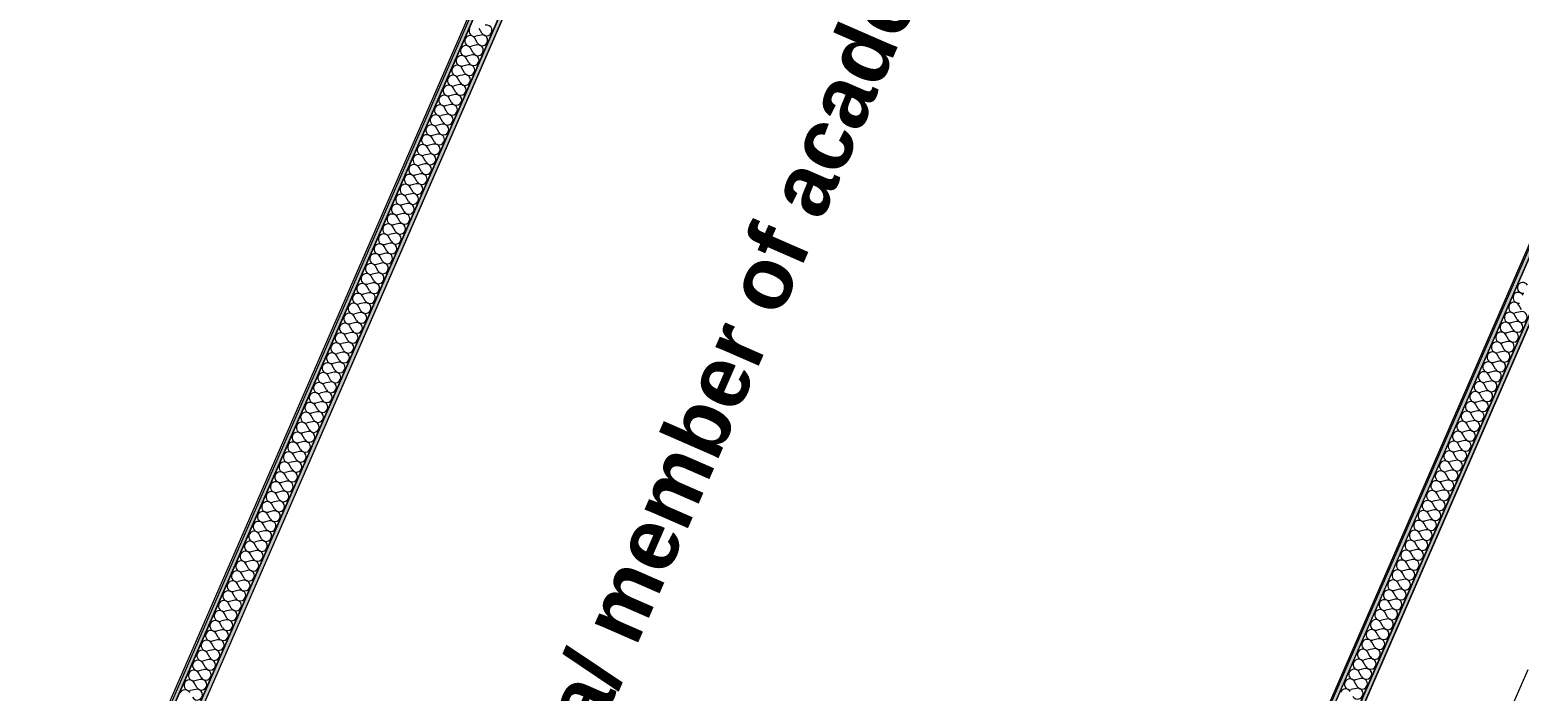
# Model space of a CAD drawing. Header units: millimetres. Extents: x -50172 to 90294, y -80883 to 956680.
# Drawn here: x 2893 to 8930, y -31103 to -28424 of the extents above; entities that cross this region are included whole.
import ezdxf
from ezdxf.enums import TextEntityAlignment as Align

# ---------------------------------------------------------------- set-up
doc = ezdxf.new("R2010")
doc.units = ezdxf.units.MM
doc.header["$MEASUREMENT"] = 0
doc.linetypes.add('Double Dashed', pattern=[1093.611073, 529.166651, -211.666656, 141.111112, -211.666656])
for name, color, linetype in [('New_A-15-MG_Structural_Grid_Phase_2', 7, 'Continuous'), ('New_A-25-M_Wall_Int', 7, 'Continuous'), ('New_A-35-M_FFE-Zone', 7, 'Continuous')]:
    doc.layers.add(name, color=color, linetype=linetype)
for name, color, linetype, lineweight, true_color in [('New_A-15-MG_Structural_Grid_Phase_2_Pen_No__222', 7, 'Continuous', 13, 0x65af33), ('New_A-25-M_Wall_Int_Pen_No__107', 7, 'Continuous', 15, 0xa6a6a6), ('New_A-35-M_FFE-Zone_Pen_No__74', 7, 'Continuous', 20, 0x606060)]:
    doc.layers.add(name, color=color, linetype=linetype, lineweight=lineweight, true_color=true_color)
doc.layers.add('New_A-25-M_Wall_Int_Pen_No__1', color=7, linetype='Continuous', lineweight=13)
doc.layers.add('New_ArchiCAD Zone Stamps_Pen_No__9', color=7, linetype='Continuous', lineweight=13)
doc.styles.add('GENERATED_STYLE_2', font='')
doc.styles.add('GENERATED_STYLE_3', font='')
doc.styles.add('GENERATED_STYLE_4', font='')
doc.styles.get('GENERATED_STYLE_2').set_extended_font_data('Arial', bold=True)
doc.styles.get('GENERATED_STYLE_3').set_extended_font_data('Arial')
doc.styles.get('GENERATED_STYLE_4').set_extended_font_data('Swis721 BT')

# ---------------------------------------------------------------- blocks, each defined once
blk = doc.blocks.new('Research Area_ member of academic staff_INB 2306_16_1', base_point=(5896.8, -30607.2))
at = {"layer": 'New_A-35-M_FFE-Zone_Pen_No__74', "linetype": 'Continuous'}
for p, q in [((6357.4, -24827.6), (2081.4, -34633.8)), ((5913.2, -36304.7), (10189.3, -26498.4))]:
    blk.add_line(p, q, dxfattribs=at)
at = {"layer": 'New_ArchiCAD Zone Stamps_Pen_No__9'}
for tag, height, style, p in [('zoneNameLine2', 250, 'GENERATED_STYLE_2', (4497, -33436.6)), ('ROOM_NAME', 250, 'GENERATED_STYLE_2', (4064.8, -33248.1)), ('measuredAreaCode', 200, 'GENERATED_STYLE_3', (5289.2, -33770.6)), ('DUMMY_650', 200, 'GENERATED_STYLE_3', (5636.6, -32973.9)), ('ROOM_NUMBER', 200, 'GENERATED_STYLE_3', (4929.1, -33613.6)), ('DUMMY_651', 133.3, 'GENERATED_STYLE_3', (5758.4, -32679.3)), ('DUMMY_649', 200, 'GENERATED_STYLE_3', (5423.2, -33463.2))]:
    blk.add_attdef(tag, text='', height=height, rotation=66.44041, dxfattribs=dict(at, style=style)).set_placement(p, align=Align.TOP_LEFT)
blk = doc.blocks.new('Final Year Project Area_INB 2304_19_1', base_point=(1437.2, -28649))
at = {"layer": 'New_A-35-M_FFE-Zone_Pen_No__74', "linetype": 'Continuous'}
blk.add_line((1962.2, -34582), (6238.2, -24775.6), dxfattribs=at)
at = {"layer": 'New_ArchiCAD Zone Stamps_Pen_No__9'}
for tag, height, style, p in [('zoneNameLine2', 250, 'GENERATED_STYLE_2', (642.7, -31588.2)), ('ROOM_NAME', 250, 'GENERATED_STYLE_2', (210.5, -31399.8)), ('DUMMY_650', 200, 'GENERATED_STYLE_3', (1782.3, -31125.5)), ('measuredAreaCode', 200, 'GENERATED_STYLE_3', (1434.9, -31922.2)), ('ROOM_NUMBER', 200, 'GENERATED_STYLE_3', (1074.8, -31765.2)), ('DUMMY_651', 133.3, 'GENERATED_STYLE_3', (1904.1, -30831)), ('DUMMY_649', 200, 'GENERATED_STYLE_3', (1568.9, -31614.8))]:
    blk.add_attdef(tag, text='', height=height, rotation=66.44041, dxfattribs=dict(at, style=style)).set_placement(p, align=Align.TOP_LEFT)
blk = doc.blocks.new('LiSC Research_INB 2307_21_1', base_point=(11980.1, -31648))
at = {"layer": 'New_A-35-M_FFE-Zone_Pen_No__74', "linetype": 'Continuous'}
blk.add_line((10305.5, -26557.2), (6032.4, -36356.7), dxfattribs=at)
at = {"layer": 'New_ArchiCAD Zone Stamps_Pen_No__9'}
for tag, height, style, p in [('ROOM_NAME', 250, 'GENERATED_STYLE_2', (9818.8, -30761.7)), ('zoneNameLine2', 250, 'GENERATED_STYLE_2', (9630.4, -31193.8)), ('ROOM_NUMBER', 200, 'GENERATED_STYLE_3', (9441.9, -31614.5)), ('measuredAreaCode', 200, 'GENERATED_STYLE_3', (9284.9, -31974.6)), ('DUMMY_649', 200, 'GENERATED_STYLE_3', (9592.3, -32108.7)), ('DUMMY_650', 200, 'GENERATED_STYLE_3', (10081.6, -32322.1)), ('DUMMY_651', 133.3, 'GENERATED_STYLE_3', (10360.9, -32428.6))]:
    blk.add_attdef(tag, text='', height=height, rotation=336.44041, dxfattribs=dict(at, style=style)).set_placement(p, align=Align.TOP_LEFT)
blk = doc.blocks.new('*X504')
at = {"layer": 'New_A-25-M_Wall_Int_Pen_No__107', "linetype": 'Continuous'}
for p, q in [((8921.4, -29598.2), (8910.5, -29579.1)), ((8935.4, -29566.1), (8914, -29571.1)), ((8938.9, -29558), (8928.1, -29539)), ((8903.8, -29638.4), (8893, -29619.3)), ((8917.9, -29606.2), (8896.5, -29611.3)), ((8868.8, -29718.7), (8858, -29699.6)), ((8882.8, -29686.5), (8861.5, -29691.6)), ((8886.3, -29678.5), (8875.5, -29659.5)), ((8900.3, -29646.4), (8879, -29651.4)), ((8851.3, -29758.8), (8840.5, -29739.8)), ((8865.3, -29726.7), (8844, -29731.7)), ((8816.3, -29839.1), (8805.5, -29820.1)), ((8830.3, -29807), (8809, -29812.1)), ((8833.8, -29799), (8823, -29779.9)), ((8847.8, -29766.9), (8826.5, -29771.9)), ((8798.8, -29879.3), (8788, -29860.2)), ((8812.8, -29847.2), (8791.5, -29852.2)), ((8763.8, -29959.6), (8752.9, -29940.6)), ((8777.8, -29927.5), (8756.5, -29932.5)), ((8781.3, -29919.5), (8770.5, -29900.4)), ((8795.3, -29887.3), (8774, -29892.4)), ((8746.2, -29999.8), (8735.4, -29980.7)), ((8760.3, -29967.6), (8738.9, -29972.7)), ((8711.2, -30080.1), (8700.4, -30061)), ((8725.2, -30048), (8703.9, -30053)), ((8728.7, -30039.9), (8717.9, -30020.9)), ((8742.7, -30007.8), (8721.4, -30012.8)), ((8693.7, -30120.2), (8682.9, -30101.2)), ((8707.7, -30088.1), (8686.4, -30093.2)), ((8658.7, -30200.6), (8647.9, -30181.5)), ((8672.7, -30168.4), (8651.4, -30173.5)), ((8676.2, -30160.4), (8665.4, -30141.4)), ((8690.2, -30128.3), (8668.9, -30133.3)), ((8641.2, -30240.7), (8630.4, -30221.7)), ((8655.2, -30208.6), (8633.9, -30213.6)), ((8606.2, -30321), (8595.4, -30302)), ((8620.2, -30288.9), (8598.9, -30293.9)), ((8623.7, -30280.9), (8612.9, -30261.8)), ((8637.7, -30248.7), (8616.4, -30253.8)), ((8588.7, -30361.2), (8577.8, -30342.1)), ((8602.7, -30329.1), (8581.3, -30334.1)), ((8553.6, -30441.5), (8542.8, -30422.5)), ((8567.6, -30409.4), (8546.3, -30414.4)), ((8571.1, -30401.3), (8560.3, -30382.3)), ((8585.1, -30369.2), (8563.8, -30374.3)), ((8536.1, -30481.7), (8525.3, -30462.6)), ((8550.1, -30449.5), (8528.8, -30454.6)), ((8501.1, -30562), (8490.3, -30542.9)), ((8515.1, -30529.9), (8493.8, -30534.9)), ((8518.6, -30521.8), (8507.8, -30502.8)), ((8532.6, -30489.7), (8511.3, -30494.7)), ((8483.6, -30602.1), (8472.8, -30583.1)), ((8497.6, -30570), (8476.3, -30575.1)), ((8448.6, -30682.5), (8437.8, -30663.4)), ((8462.6, -30650.3), (8441.3, -30655.4)), ((8466.1, -30642.3), (8455.3, -30623.2)), ((8480.1, -30610.2), (8458.8, -30615.2)), ((8431.1, -30722.6), (8420.2, -30703.6)), ((8445.1, -30690.5), (8423.7, -30695.5)), ((8396, -30802.9), (8385.2, -30783.9)), ((8410, -30770.8), (8388.7, -30775.8)), ((8413.5, -30762.8), (8402.7, -30743.7)), ((8427.6, -30730.6), (8406.2, -30735.7)), ((8378.5, -30843.1), (8367.7, -30824)), ((8392.5, -30811), (8371.2, -30816)), ((8343.5, -30923.4), (8332.7, -30904.3)), ((8357.5, -30891.3), (8336.2, -30896.3)), ((8361, -30883.2), (8350.2, -30864.2)), ((8375, -30851.1), (8353.7, -30856.2)), ((8326, -30963.6), (8315.2, -30944.5)), ((8340, -30931.4), (8318.7, -30936.5)), ((8291, -31043.9), (8280.2, -31024.8)), ((8305, -31011.7), (8283.7, -31016.8)), ((8308.5, -31003.7), (8297.7, -30984.7)), ((8322.5, -30971.6), (8301.2, -30976.6)), ((8273.5, -31084), (8262.6, -31065)), ((8287.5, -31051.9), (8266.1, -31056.9)), ((8270, -31092.1), (8248.6, -31097.1))]:
    blk.add_line(p, q, dxfattribs=at)
for centre, start, end in [((8944, -29469.5), 156.44041, 283.31031), ((8944, -29469.5), 29.57051, 156.44041), ((8926.5, -29509.6), 156.44041, 283.31031), ((8926.5, -29509.6), 29.57051, 156.44041), ((8891.5, -29590), 156.44041, 283.31031), ((8891.5, -29590), 29.57051, 156.44041), ((8909, -29549.8), 156.44041, 283.31031), ((8909, -29549.8), 29.57051, 156.44041), ((8940.4, -29587.4), 209.57051, 103.31031), ((8874, -29630.1), 156.44041, 283.31031), ((8874, -29630.1), 29.57051, 156.44041), ((8922.9, -29627.5), 209.57051, 103.31031), ((8839, -29710.4), 156.44041, 283.31031), ((8839, -29710.4), 29.57051, 156.44041), ((8856.5, -29670.3), 156.44041, 283.31031), ((8856.5, -29670.3), 29.57051, 156.44041), ((8887.9, -29707.9), 209.57051, 103.31031), ((8905.4, -29667.7), 209.57051, 103.31031), ((8821.5, -29750.6), 156.44041, 283.31031), ((8821.5, -29750.6), 29.57051, 156.44041), ((8870.4, -29748), 209.57051, 103.31031), ((8786.4, -29830.9), 156.44041, 283.31031), ((8786.4, -29830.9), 29.57051, 156.44041), ((8803.9, -29790.7), 156.44041, 283.31031), ((8803.9, -29790.7), 29.57051, 156.44041), ((8835.3, -29828.3), 209.57051, 103.31031), ((8852.9, -29788.2), 209.57051, 103.31031), ((8768.9, -29871.1), 156.44041, 283.31031), ((8768.9, -29871.1), 29.57051, 156.44041), ((8817.8, -29868.5), 209.57051, 103.31031), ((8733.9, -29951.4), 156.44041, 283.31031), ((8733.9, -29951.4), 29.57051, 156.44041), ((8751.4, -29911.2), 156.44041, 283.31031), ((8751.4, -29911.2), 29.57051, 156.44041), ((8782.8, -29948.8), 209.57051, 103.31031), ((8800.3, -29908.6), 209.57051, 103.31031), ((8716.4, -29991.5), 156.44041, 283.31031), ((8716.4, -29991.5), 29.57051, 156.44041), ((8765.3, -29989), 209.57051, 103.31031), ((8681.4, -30071.8), 156.44041, 283.31031), ((8681.4, -30071.8), 29.57051, 156.44041), ((8698.9, -30031.7), 156.44041, 283.31031), ((8698.9, -30031.7), 29.57051, 156.44041), ((8730.3, -30069.3), 209.57051, 103.31031), ((8747.8, -30029.1), 209.57051, 103.31031), ((8663.9, -30112), 156.44041, 283.31031), ((8663.9, -30112), 29.57051, 156.44041), ((8712.8, -30109.4), 209.57051, 103.31031), ((8628.8, -30192.3), 156.44041, 283.31031), ((8628.8, -30192.3), 29.57051, 156.44041), ((8646.3, -30152.2), 156.44041, 283.31031), ((8646.3, -30152.2), 29.57051, 156.44041), ((8677.7, -30189.7), 209.57051, 103.31031), ((8695.3, -30149.6), 209.57051, 103.31031), ((8611.3, -30232.5), 156.44041, 283.31031), ((8611.3, -30232.5), 29.57051, 156.44041), ((8660.2, -30229.9), 209.57051, 103.31031), ((8576.3, -30312.8), 156.44041, 283.31031), ((8576.3, -30312.8), 29.57051, 156.44041), ((8593.8, -30272.6), 156.44041, 283.31031), ((8593.8, -30272.6), 29.57051, 156.44041), ((8625.2, -30310.2), 209.57051, 103.31031), ((8642.7, -30270.1), 209.57051, 103.31031), ((8558.8, -30352.9), 156.44041, 283.31031), ((8558.8, -30352.9), 29.57051, 156.44041), ((8607.7, -30350.4), 209.57051, 103.31031), ((8523.8, -30433.3), 156.44041, 283.31031), ((8523.8, -30433.3), 29.57051, 156.44041), ((8541.3, -30393.1), 156.44041, 283.31031), ((8541.3, -30393.1), 29.57051, 156.44041), ((8572.7, -30430.7), 209.57051, 103.31031), ((8590.2, -30390.5), 209.57051, 103.31031), ((8506.3, -30473.4), 156.44041, 283.31031), ((8506.3, -30473.4), 29.57051, 156.44041), ((8555.2, -30470.9), 209.57051, 103.31031), ((8471.2, -30553.7), 156.44041, 283.31031), ((8471.2, -30553.7), 29.57051, 156.44041), ((8488.7, -30513.6), 156.44041, 283.31031), ((8488.7, -30513.6), 29.57051, 156.44041), ((8520.1, -30551.2), 209.57051, 103.31031), ((8537.7, -30511), 209.57051, 103.31031), ((8453.7, -30593.9), 156.44041, 283.31031), ((8453.7, -30593.9), 29.57051, 156.44041), ((8502.6, -30591.3), 209.57051, 103.31031), ((8418.7, -30674.2), 156.44041, 283.31031), ((8418.7, -30674.2), 29.57051, 156.44041), ((8436.2, -30634.1), 156.44041, 283.31031), ((8436.2, -30634.1), 29.57051, 156.44041), ((8467.6, -30671.6), 209.57051, 103.31031), ((8485.1, -30631.5), 209.57051, 103.31031), ((8401.2, -30714.4), 156.44041, 283.31031), ((8401.2, -30714.4), 29.57051, 156.44041), ((8450.1, -30711.8), 209.57051, 103.31031), ((8366.2, -30794.7), 156.44041, 283.31031), ((8366.2, -30794.7), 29.57051, 156.44041), ((8383.7, -30754.5), 156.44041, 283.31031), ((8383.7, -30754.5), 29.57051, 156.44041), ((8415.1, -30792.1), 209.57051, 103.31031), ((8432.6, -30752), 209.57051, 103.31031), ((8348.7, -30834.8), 156.44041, 283.31031), ((8348.7, -30834.8), 29.57051, 156.44041), ((8397.6, -30832.3), 209.57051, 103.31031), ((8313.6, -30915.2), 156.44041, 283.31031), ((8313.6, -30915.2), 29.57051, 156.44041), ((8331.1, -30875), 156.44041, 283.31031), ((8331.1, -30875), 29.57051, 156.44041), ((8362.6, -30912.6), 209.57051, 103.31031), ((8380.1, -30872.4), 209.57051, 103.31031), ((8296.1, -30955.3), 156.44041, 283.31031), ((8296.1, -30955.3), 29.57051, 156.44041), ((8345, -30952.7), 209.57051, 103.31031), ((8261.1, -31035.6), 156.44041, 283.31031), ((8261.1, -31035.6), 29.57051, 156.44041), ((8278.6, -30995.5), 156.44041, 283.31031), ((8278.6, -30995.5), 29.57051, 156.44041), ((8310, -31033.1), 209.57051, 103.31031), ((8327.5, -30992.9), 209.57051, 103.31031), ((8243.6, -31075.8), 156.44041, 283.31031), ((8243.6, -31075.8), 29.57051, 156.44041), ((8292.5, -31073.2), 209.57051, 103.31031), ((8226.1, -31115.9), 29.57051, 156.44041), ((8275, -31113.4), 209.57051, 103.31031)]:
    blk.add_arc(centre, 21.9, start, end, dxfattribs=at)
blk = doc.blocks.new('Wall_134_1', base_point=(6032.4, -36356.7))
at = {"layer": 'New_A-25-M_Wall_Int_Pen_No__107', "linetype": 'Continuous'}
for points in [[(5932.5, -36313.1), (10208.5, -26506.8), (10194.8, -26500.8), (5918.7, -36307.1)], [(6032.4, -36356.7), (10308.4, -26550.4), (10294.7, -26544.4), (6018.7, -36350.7)]]:
    blk.add_hatch(color=256, dxfattribs=at).paths.add_polyline_path(points)
at = {"layer": 'New_A-25-M_Wall_Int_Pen_No__107', "linetype": 'Continuous', "lineweight": 0, "true_color": 0x535353}
for points in [[(5933.4, -36313.5), (10209.4, -26507.2), (10208.5, -26506.8), (5932.5, -36313.1)], [(6018.7, -36350.7), (10294.7, -26544.4), (10293.8, -26544), (6017.7, -36350.3)]]:
    blk.add_hatch(color=251, dxfattribs=at).paths.add_polyline_path(points)
at = {"layer": 'New_A-25-M_Wall_Int_Pen_No__1', "linetype": 'Continuous'}
for p, q in [((5932.5, -36313.1), (10208.5, -26506.8)), ((5933.4, -36313.5), (10209.4, -26507.2)), ((6017.7, -36350.3), (10293.8, -26544)), ((6018.7, -36350.7), (10294.7, -26544.4))]:
    blk.add_line(p, q, dxfattribs=at)
at = {"layer": 'New_A-25-M_Wall_Int_Pen_No__1', "linetype": 'Continuous', "flags": 128}
for points in [[(10194.8, -26500.8), (5918.7, -36307.1)], [(6032.4, -36356.7), (10308.4, -26550.4)]]:
    blk.add_lwpolyline(points, dxfattribs=at)
at = {"layer": 'New_A-25-M_Wall_Int', "color": 250, "lineweight": 50, "true_color": 0x2a2a2a}
blk.add_blockref('*X504', (0, 0), dxfattribs=at)
blk = doc.blocks.new('*X506')
at = {"layer": 'New_A-25-M_Wall_Int_Pen_No__107', "linetype": 'Continuous'}
for p, q in [((4725.2, -28437.6), (4714.4, -28418.5)), ((4704.2, -28485.7), (4682.8, -28490.8)), ((4707.7, -28477.7), (4696.9, -28458.7)), ((4721.7, -28445.6), (4700.4, -28450.6)), ((4672.6, -28558), (4661.8, -28539)), ((4686.6, -28525.9), (4665.3, -28530.9)), ((4690.2, -28517.9), (4679.3, -28498.8)), ((4651.6, -28606.2), (4630.3, -28611.3)), ((4655.1, -28598.2), (4644.3, -28579.1)), ((4669.1, -28566.1), (4647.8, -28571.1)), ((4620.1, -28678.5), (4609.3, -28659.5)), ((4634.1, -28646.4), (4612.8, -28651.4)), ((4637.6, -28638.3), (4626.8, -28619.3)), ((4599.1, -28726.7), (4577.8, -28731.7)), ((4602.6, -28718.7), (4591.8, -28699.6)), ((4616.6, -28686.5), (4595.3, -28691.6)), ((4567.6, -28799), (4556.8, -28779.9)), ((4581.6, -28766.8), (4560.3, -28771.9)), ((4585.1, -28758.8), (4574.3, -28739.8)), ((4546.6, -28847.2), (4525.2, -28852.2)), ((4550.1, -28839.1), (4539.3, -28820.1)), ((4564.1, -28807), (4542.8, -28812.1)), ((4515, -28919.4), (4504.2, -28900.4)), ((4529.1, -28887.3), (4507.7, -28892.4)), ((4532.6, -28879.3), (4521.7, -28860.2)), ((4494, -28967.6), (4472.7, -28972.7)), ((4497.5, -28959.6), (4486.7, -28940.6)), ((4511.5, -28927.5), (4490.2, -28932.5)), ((4462.5, -29039.9), (4451.7, -29020.9)), ((4476.5, -29007.8), (4455.2, -29012.8)), ((4480, -28999.8), (4469.2, -28980.7)), ((4441.5, -29088.1), (4420.2, -29093.2)), ((4445, -29080.1), (4434.2, -29061)), ((4459, -29048), (4437.7, -29053)), ((4410, -29160.4), (4399.2, -29141.3)), ((4424, -29128.3), (4402.7, -29133.3)), ((4427.5, -29120.2), (4416.7, -29101.2)), ((4389, -29208.6), (4367.6, -29213.6)), ((4392.5, -29200.6), (4381.7, -29181.5)), ((4406.5, -29168.4), (4385.2, -29173.5)), ((4357.4, -29280.9), (4346.6, -29261.8)), ((4371.5, -29248.7), (4350.1, -29253.8)), ((4375, -29240.7), (4364.1, -29221.7)), ((4336.4, -29329.1), (4315.1, -29334.1)), ((4339.9, -29321), (4329.1, -29302)), ((4353.9, -29288.9), (4332.6, -29293.9)), ((4304.9, -29401.3), (4294.1, -29382.3)), ((4318.9, -29369.2), (4297.6, -29374.3)), ((4322.4, -29361.2), (4311.6, -29342.1)), ((4283.9, -29449.5), (4262.6, -29454.6)), ((4287.4, -29441.5), (4276.6, -29422.4)), ((4301.4, -29409.4), (4280.1, -29414.4)), ((4252.4, -29521.8), (4241.6, -29502.8)), ((4266.4, -29489.7), (4245.1, -29494.7)), ((4269.9, -29481.7), (4259.1, -29462.6)), ((4231.4, -29570), (4210.1, -29575)), ((4234.9, -29562), (4224.1, -29542.9)), ((4248.9, -29529.8), (4227.6, -29534.9)), ((4199.8, -29642.3), (4189, -29623.2)), ((4213.9, -29610.2), (4192.5, -29615.2)), ((4217.4, -29602.1), (4206.6, -29583.1)), ((4178.8, -29690.5), (4157.5, -29695.5)), ((4182.3, -29682.4), (4171.5, -29663.4)), ((4196.3, -29650.3), (4175, -29655.4)), ((4147.3, -29762.8), (4136.5, -29743.7)), ((4161.3, -29730.6), (4140, -29735.7)), ((4164.8, -29722.6), (4154, -29703.6)), ((4126.3, -29811), (4105, -29816)), ((4129.8, -29802.9), (4119, -29783.9)), ((4143.8, -29770.8), (4122.5, -29775.8)), ((4094.8, -29883.2), (4084, -29864.2)), ((4108.8, -29851.1), (4087.5, -29856.2)), ((4112.3, -29843.1), (4101.5, -29824)), ((4073.8, -29931.4), (4052.5, -29936.5)), ((4077.3, -29923.4), (4066.5, -29904.3)), ((4091.3, -29891.3), (4070, -29896.3)), ((4042.3, -30003.7), (4031.4, -29984.7)), ((4056.3, -29971.6), (4034.9, -29976.6)), ((4059.8, -29963.6), (4049, -29944.5)), ((4021.2, -30051.9), (3999.9, -30056.9)), ((4024.7, -30043.9), (4013.9, -30024.8)), ((4038.8, -30011.7), (4017.4, -30016.8)), ((3989.7, -30124.2), (3978.9, -30105.1)), ((4003.7, -30092.1), (3982.4, -30097.1)), ((4007.2, -30084), (3996.4, -30065)), ((3968.7, -30172.4), (3947.4, -30177.4)), ((3972.2, -30164.3), (3961.4, -30145.3)), ((3986.2, -30132.2), (3964.9, -30137.3)), ((3937.2, -30244.7), (3926.4, -30225.6)), ((3951.2, -30212.5), (3929.9, -30217.6)), ((3954.7, -30204.5), (3943.9, -30185.4)), ((3902.2, -30325), (3891.4, -30305.9)), ((3916.2, -30292.8), (3894.9, -30297.9)), ((3919.7, -30284.8), (3908.9, -30265.8)), ((3933.7, -30252.7), (3912.4, -30257.7)), ((3884.7, -30365.1), (3873.8, -30346.1)), ((3898.7, -30333), (3877.3, -30338)), ((3849.6, -30445.4), (3838.8, -30426.4)), ((3863.6, -30413.3), (3842.3, -30418.4)), ((3867.1, -30405.3), (3856.3, -30386.2)), ((3881.2, -30373.2), (3859.8, -30378.2)), ((3832.1, -30485.6), (3821.3, -30466.6)), ((3846.1, -30453.5), (3824.8, -30458.5)), ((3797.1, -30565.9), (3786.3, -30546.9)), ((3811.1, -30533.8), (3789.8, -30538.8)), ((3814.6, -30525.8), (3803.8, -30506.7)), ((3828.6, -30493.6), (3807.3, -30498.7)), ((3779.6, -30606.1), (3768.8, -30587)), ((3793.6, -30573.9), (3772.3, -30579)), ((3744.6, -30686.4), (3733.8, -30667.3)), ((3758.6, -30654.3), (3737.3, -30659.3)), ((3762.1, -30646.2), (3751.3, -30627.2)), ((3776.1, -30614.1), (3754.8, -30619.2)), ((3727.1, -30726.5), (3716.2, -30707.5)), ((3741.1, -30694.4), (3719.8, -30699.5)), ((3692, -30806.9), (3681.2, -30787.8)), ((3706, -30774.7), (3684.7, -30779.8)), ((3709.5, -30766.7), (3698.7, -30747.7)), ((3723.6, -30734.6), (3702.2, -30739.6)), ((3674.5, -30847), (3663.7, -30828)), ((3688.5, -30814.9), (3667.2, -30819.9)), ((3639.5, -30927.3), (3628.7, -30908.3)), ((3653.5, -30895.2), (3632.2, -30900.3)), ((3657, -30887.2), (3646.2, -30868.1)), ((3671, -30855.1), (3649.7, -30860.1)), ((3622, -30967.5), (3611.2, -30948.4)), ((3636, -30935.4), (3614.7, -30940.4)), ((3587, -31047.8), (3576.2, -31028.8)), ((3601, -31015.7), (3579.7, -31020.7)), ((3604.5, -31007.7), (3593.7, -30988.6)), ((3618.5, -30975.5), (3597.2, -30980.6)), ((3569.5, -31088), (3558.7, -31068.9)), ((3583.5, -31055.8), (3562.2, -31060.9)), ((3566, -31096), (3544.6, -31101))]:
    blk.add_line(p, q, dxfattribs=at)
for centre, start, end in [((4695.3, -28429.3), 156.44041, 283.31031), ((4744.2, -28426.7), 209.57051, 103.31031), ((4660.3, -28509.6), 29.57051, 156.44041), ((4677.8, -28469.5), 156.44041, 283.31031), ((4677.8, -28469.5), 29.57051, 156.44041), ((4709.2, -28507.1), 209.57051, 103.31031), ((4726.7, -28466.9), 209.57051, 103.31031), ((4642.8, -28549.8), 156.44041, 283.31031), ((4642.8, -28549.8), 29.57051, 156.44041), ((4660.3, -28509.6), 156.44041, 283.31031), ((4691.7, -28547.2), 209.57051, 103.31031), ((4607.8, -28630.1), 29.57051, 156.44041), ((4625.3, -28589.9), 156.44041, 283.31031), ((4625.3, -28589.9), 29.57051, 156.44041), ((4656.7, -28627.5), 209.57051, 103.31031), ((4674.2, -28587.4), 209.57051, 103.31031), ((4590.2, -28670.3), 156.44041, 283.31031), ((4590.2, -28670.3), 29.57051, 156.44041), ((4607.8, -28630.1), 156.44041, 283.31031), ((4639.2, -28667.7), 209.57051, 103.31031), ((4555.2, -28750.6), 29.57051, 156.44041), ((4572.7, -28710.4), 156.44041, 283.31031), ((4572.7, -28710.4), 29.57051, 156.44041), ((4604.1, -28748), 209.57051, 103.31031), ((4621.6, -28707.9), 209.57051, 103.31031), ((4537.7, -28790.7), 156.44041, 283.31031), ((4537.7, -28790.7), 29.57051, 156.44041), ((4555.2, -28750.6), 156.44041, 283.31031), ((4586.6, -28788.2), 209.57051, 103.31031), ((4502.7, -28871), 29.57051, 156.44041), ((4520.2, -28830.9), 156.44041, 283.31031), ((4520.2, -28830.9), 29.57051, 156.44041), ((4551.6, -28868.5), 209.57051, 103.31031), ((4569.1, -28828.3), 209.57051, 103.31031), ((4485.2, -28911.2), 156.44041, 283.31031), ((4485.2, -28911.2), 29.57051, 156.44041), ((4502.7, -28871), 156.44041, 283.31031), ((4534.1, -28908.6), 209.57051, 103.31031), ((4450.2, -28991.5), 29.57051, 156.44041), ((4467.7, -28951.4), 156.44041, 283.31031), ((4467.7, -28951.4), 29.57051, 156.44041), ((4499.1, -28989), 209.57051, 103.31031), ((4516.6, -28948.8), 209.57051, 103.31031), ((4432.6, -29031.7), 156.44041, 283.31031), ((4432.6, -29031.7), 29.57051, 156.44041), ((4450.2, -28991.5), 156.44041, 283.31031), ((4481.6, -29029.1), 209.57051, 103.31031), ((4397.6, -29112), 29.57051, 156.44041), ((4415.1, -29071.8), 156.44041, 283.31031), ((4415.1, -29071.8), 29.57051, 156.44041), ((4446.5, -29109.4), 209.57051, 103.31031), ((4464.1, -29069.3), 209.57051, 103.31031), ((4380.1, -29152.2), 156.44041, 283.31031), ((4380.1, -29152.2), 29.57051, 156.44041), ((4397.6, -29112), 156.44041, 283.31031), ((4429, -29149.6), 209.57051, 103.31031), ((4345.1, -29232.5), 29.57051, 156.44041), ((4362.6, -29192.3), 156.44041, 283.31031), ((4362.6, -29192.3), 29.57051, 156.44041), ((4394, -29229.9), 209.57051, 103.31031), ((4411.5, -29189.7), 209.57051, 103.31031), ((4327.6, -29272.6), 156.44041, 283.31031), ((4327.6, -29272.6), 29.57051, 156.44041), ((4345.1, -29232.5), 156.44041, 283.31031), ((4376.5, -29270.1), 209.57051, 103.31031), ((4292.6, -29352.9), 29.57051, 156.44041), ((4310.1, -29312.8), 156.44041, 283.31031), ((4310.1, -29312.8), 29.57051, 156.44041), ((4341.5, -29350.4), 209.57051, 103.31031), ((4359, -29310.2), 209.57051, 103.31031), ((4275.1, -29393.1), 156.44041, 283.31031), ((4275.1, -29393.1), 29.57051, 156.44041), ((4292.6, -29352.9), 156.44041, 283.31031), ((4324, -29390.5), 209.57051, 103.31031), ((4240, -29473.4), 29.57051, 156.44041), ((4257.5, -29433.3), 156.44041, 283.31031), ((4257.5, -29433.3), 29.57051, 156.44041), ((4288.9, -29470.8), 209.57051, 103.31031), ((4306.5, -29430.7), 209.57051, 103.31031), ((4222.5, -29513.6), 156.44041, 283.31031), ((4222.5, -29513.6), 29.57051, 156.44041), ((4240, -29473.4), 156.44041, 283.31031), ((4271.4, -29511), 209.57051, 103.31031), ((4187.5, -29593.9), 29.57051, 156.44041), ((4205, -29553.7), 156.44041, 283.31031), ((4205, -29553.7), 29.57051, 156.44041), ((4236.4, -29591.3), 209.57051, 103.31031), ((4253.9, -29551.2), 209.57051, 103.31031), ((4170, -29634), 156.44041, 283.31031), ((4170, -29634), 29.57051, 156.44041), ((4187.5, -29593.9), 156.44041, 283.31031), ((4218.9, -29631.5), 209.57051, 103.31031), ((4135, -29714.4), 29.57051, 156.44041), ((4152.5, -29674.2), 156.44041, 283.31031), ((4152.5, -29674.2), 29.57051, 156.44041), ((4183.9, -29711.8), 209.57051, 103.31031), ((4201.4, -29671.6), 209.57051, 103.31031), ((4117.5, -29754.5), 156.44041, 283.31031), ((4117.5, -29754.5), 29.57051, 156.44041), ((4135, -29714.4), 156.44041, 283.31031), ((4166.4, -29752), 209.57051, 103.31031), ((4082.4, -29834.8), 29.57051, 156.44041), ((4099.9, -29794.7), 156.44041, 283.31031), ((4099.9, -29794.7), 29.57051, 156.44041), ((4131.3, -29832.3), 209.57051, 103.31031), ((4148.9, -29792.1), 209.57051, 103.31031), ((4064.9, -29875), 156.44041, 283.31031), ((4064.9, -29875), 29.57051, 156.44041), ((4082.4, -29834.8), 156.44041, 283.31031), ((4113.8, -29872.4), 209.57051, 103.31031), ((4029.9, -29955.3), 29.57051, 156.44041), ((4047.4, -29915.2), 156.44041, 283.31031), ((4047.4, -29915.2), 29.57051, 156.44041), ((4078.8, -29952.7), 209.57051, 103.31031), ((4096.3, -29912.6), 209.57051, 103.31031), ((4012.4, -29995.5), 156.44041, 283.31031), ((4012.4, -29995.5), 29.57051, 156.44041), ((4029.9, -29955.3), 156.44041, 283.31031), ((4061.3, -29992.9), 209.57051, 103.31031), ((3977.4, -30075.8), 29.57051, 156.44041), ((3994.9, -30035.6), 156.44041, 283.31031), ((3994.9, -30035.6), 29.57051, 156.44041), ((4026.3, -30073.2), 209.57051, 103.31031), ((4043.8, -30033.1), 209.57051, 103.31031), ((3959.9, -30115.9), 156.44041, 283.31031), ((3959.9, -30115.9), 29.57051, 156.44041), ((3977.4, -30075.8), 156.44041, 283.31031), ((4008.8, -30113.4), 209.57051, 103.31031), ((3924.8, -30196.3), 29.57051, 156.44041), ((3942.3, -30156.1), 156.44041, 283.31031), ((3942.3, -30156.1), 29.57051, 156.44041), ((3973.8, -30193.7), 209.57051, 103.31031), ((3991.3, -30153.5), 209.57051, 103.31031), ((3907.3, -30236.4), 156.44041, 283.31031), ((3907.3, -30236.4), 29.57051, 156.44041), ((3924.8, -30196.3), 156.44041, 283.31031), ((3956.2, -30233.8), 209.57051, 103.31031), ((3872.3, -30316.7), 29.57051, 156.44041), ((3889.8, -30276.6), 156.44041, 283.31031), ((3889.8, -30276.6), 29.57051, 156.44041), ((3921.2, -30314.2), 209.57051, 103.31031), ((3938.7, -30274), 209.57051, 103.31031), ((3854.8, -30356.9), 156.44041, 283.31031), ((3854.8, -30356.9), 29.57051, 156.44041), ((3872.3, -30316.7), 156.44041, 283.31031), ((3903.7, -30354.3), 209.57051, 103.31031), ((3819.8, -30437.2), 29.57051, 156.44041), ((3837.3, -30397), 156.44041, 283.31031), ((3837.3, -30397), 29.57051, 156.44041), ((3868.7, -30434.6), 209.57051, 103.31031), ((3886.2, -30394.5), 209.57051, 103.31031), ((3802.3, -30477.4), 156.44041, 283.31031), ((3802.3, -30477.4), 29.57051, 156.44041), ((3819.8, -30437.2), 156.44041, 283.31031), ((3851.2, -30474.8), 209.57051, 103.31031), ((3767.2, -30557.7), 29.57051, 156.44041), ((3784.8, -30517.5), 156.44041, 283.31031), ((3784.8, -30517.5), 29.57051, 156.44041), ((3816.2, -30555.1), 209.57051, 103.31031), ((3833.7, -30515), 209.57051, 103.31031), ((3749.7, -30597.8), 156.44041, 283.31031), ((3749.7, -30597.8), 29.57051, 156.44041), ((3767.2, -30557.7), 156.44041, 283.31031), ((3798.6, -30595.3), 209.57051, 103.31031), ((3714.7, -30678.1), 29.57051, 156.44041), ((3732.2, -30638), 156.44041, 283.31031), ((3732.2, -30638), 29.57051, 156.44041), ((3763.6, -30675.6), 209.57051, 103.31031), ((3781.1, -30635.4), 209.57051, 103.31031), ((3697.2, -30718.3), 156.44041, 283.31031), ((3697.2, -30718.3), 29.57051, 156.44041), ((3714.7, -30678.1), 156.44041, 283.31031), ((3746.1, -30715.7), 209.57051, 103.31031), ((3662.2, -30798.6), 29.57051, 156.44041), ((3679.7, -30758.5), 156.44041, 283.31031), ((3679.7, -30758.5), 29.57051, 156.44041), ((3711.1, -30796.1), 209.57051, 103.31031), ((3728.6, -30755.9), 209.57051, 103.31031), ((3644.7, -30838.8), 156.44041, 283.31031), ((3644.7, -30838.8), 29.57051, 156.44041), ((3662.2, -30798.6), 156.44041, 283.31031), ((3693.6, -30836.2), 209.57051, 103.31031), ((3609.6, -30919.1), 29.57051, 156.44041), ((3627.2, -30878.9), 156.44041, 283.31031), ((3627.2, -30878.9), 29.57051, 156.44041), ((3658.6, -30916.5), 209.57051, 103.31031), ((3676.1, -30876.4), 209.57051, 103.31031), ((3592.1, -30959.3), 156.44041, 283.31031), ((3592.1, -30959.3), 29.57051, 156.44041), ((3609.6, -30919.1), 156.44041, 283.31031), ((3641, -30956.7), 209.57051, 103.31031), ((3557.1, -31039.6), 29.57051, 156.44041), ((3574.6, -30999.4), 156.44041, 283.31031), ((3574.6, -30999.4), 29.57051, 156.44041), ((3606, -31037), 209.57051, 103.31031), ((3623.5, -30996.8), 209.57051, 103.31031), ((3539.6, -31079.7), 156.44041, 283.31031), ((3539.6, -31079.7), 29.57051, 156.44041), ((3557.1, -31039.6), 156.44041, 283.31031), ((3588.5, -31077.2), 209.57051, 103.31031), ((3522.1, -31119.9), 29.57051, 156.44041), ((3571, -31117.3), 209.57051, 103.31031)]:
    blk.add_arc(centre, 21.9, start, end, dxfattribs=at)
blk = doc.blocks.new('Wall_135_1', base_point=(2081.4, -34633.8))
at = {"layer": 'New_A-25-M_Wall_Int_Pen_No__107', "linetype": 'Continuous'}
for points in [[(1981.5, -34590.3), (6257.5, -24784), (6243.7, -24778), (1967.7, -34584.3)], [(2081.4, -34633.8), (6357.4, -24827.6), (6343.6, -24821.6), (2067.6, -34627.8)]]:
    blk.add_hatch(color=256, dxfattribs=at).paths.add_polyline_path(points)
at = {"layer": 'New_A-25-M_Wall_Int_Pen_No__107', "linetype": 'Continuous', "lineweight": 0, "true_color": 0x535353}
for points in [[(1982.4, -34590.7), (6258.4, -24784.4), (6257.5, -24784), (1981.5, -34590.3)], [(2067.6, -34627.8), (6343.6, -24821.6), (6342.7, -24821.2), (2066.7, -34627.4)]]:
    blk.add_hatch(color=251, dxfattribs=at).paths.add_polyline_path(points)
at = {"layer": 'New_A-25-M_Wall_Int_Pen_No__1', "linetype": 'Continuous'}
for p, q in [((1981.5, -34590.3), (6257.5, -24784)), ((1982.4, -34590.7), (6258.4, -24784.4)), ((2066.7, -34627.4), (6342.7, -24821.2)), ((2067.6, -34627.8), (6343.6, -24821.6))]:
    blk.add_line(p, q, dxfattribs=at)
at = {"layer": 'New_A-25-M_Wall_Int_Pen_No__1', "linetype": 'Continuous', "flags": 128}
for points in [[(6243.7, -24778), (1967.7, -34584.3)], [(2081.4, -34633.8), (6357.4, -24827.6)]]:
    blk.add_lwpolyline(points, dxfattribs=at)
at = {"layer": 'New_A-25-M_Wall_Int', "color": 250, "lineweight": 50, "true_color": 0x2a2a2a}
blk.add_blockref('*X506', (0, 0), dxfattribs=at)
blk = doc.blocks.new('Standard grid marker_35')
at = {"layer": 'New_A-15-MG_Structural_Grid_Phase_2_Pen_No__222', "linetype": 'Double Dashed'}
blk.add_line((2211.6, 0), (53472.7, 0), dxfattribs=at)
at = {"layer": 'New_A-15-MG_Structural_Grid_Phase_2_Pen_No__222', "style": 'GENERATED_STYLE_4'}
for tag, p in [('AC_MarkerText_1_0', (-500, 1206.2)), ('AC_MarkerText_1_1', (56184.2, 1206.2))]:
    blk.add_attdef(tag, text='', height=350, rotation=270, dxfattribs=at).set_placement(p, align=Align.MIDDLE_CENTER)

msp = doc.modelspace()

# ---------------------------------------------------------------- block references
at = {"layer": 'New_A-15-MG_Structural_Grid_Phase_2', "color": 8, "linetype": 'Continuous', "lineweight": 15, "zscale": 1000, "rotation": 66.44041158399293}
msp.add_blockref('Standard grid marker_35', (-2323.9, -56907.5), dxfattribs=at)
at = {"layer": 'New_A-25-M_Wall_Int', "color": 250, "lineweight": 50, "true_color": 0x2a2a2a}
for name, p in [('Wall_135_1', (2081.4, -34633.8)), ('Wall_134_1', (6032.4, -36356.7))]:
    msp.add_blockref(name, p, dxfattribs=at)
at = {"layer": 'New_A-35-M_FFE-Zone', "linetype": 'Continuous'}
for name, p in [('Final Year Project Area_INB 2304_19_1', (1437.2, -28649)), ('LiSC Research_INB 2307_21_1', (11980.1, -31648))]:
    msp.add_blockref(name, p, dxfattribs=at)
ref = msp.add_blockref('Research Area_ member of academic staff_INB 2306_16_1', (5896.8, -30607.2), dxfattribs=at)
ref.add_attrib('ROOM_NAME', 'Research Area/ member of academic staff', dxfattribs={"layer": 'New_ArchiCAD Zone Stamps_Pen_No__9', "color": 7, "height": 250, "rotation": 66.44041, "style": 'GENERATED_STYLE_2'}).set_placement((4064.8, -33248.1), align=Align.TOP_LEFT)

doc.saveas('drawing.dxf')
